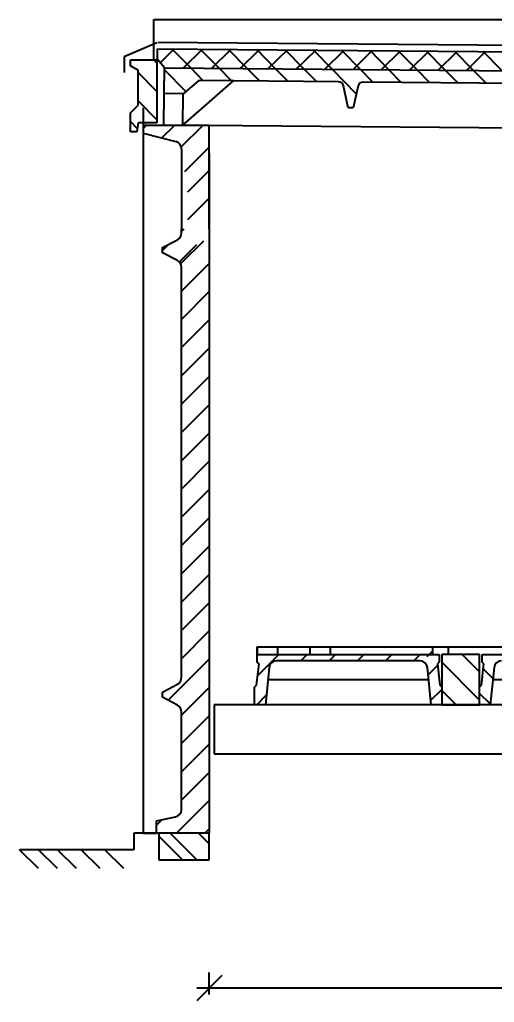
# Model space of a CAD drawing. Extents: x 16310088 to 16425637, y -218501 to -177893.
# Drawn here: x 16334879 to 16338645, y -217144 to -209342 of the extents above; entities that cross this region are included whole.
import ezdxf

# ---------------------------------------------------------------- set-up
doc = ezdxf.new("R2010")
doc.units = 0
doc.layers.get('0').update_dxf_attribs({"color": 250})
doc.layers.get('Defpoints').update_dxf_attribs({"color": 250})
for name, color, linetype in [('_Оформл_Размер', 7, 'Continuous'), ('_Оформл_Штриховка', 252, 'Continuous'), ('Кровля', 55, 'Continuous'), ('Отмостка', 253, 'Continuous'), ('Пол', 100, 'Continuous')]:
    doc.layers.add(name, color=color, linetype=linetype)
for name, color, linetype, lineweight in [('Балка', 21, 'Continuous', 40), ('Плита', 95, 'Continuous', 40), ('Размеры', 250, 'Continuous', 15), ('Стена', 252, 'Continuous', 40), ('Фундамент', 140, 'Continuous', 40)]:
    doc.layers.add(name, color=color, linetype=linetype, lineweight=lineweight)
doc.styles.add('GOST 2.304', font='CS_Gost2304.shx')
doc.dimstyles.new('SPDS$0', dxfattribs={"dimscale": 5, "dimtxt": 2.5, "dimasz": 2, "dimexe": 1.25, "dimexo": 0.625, "dimgap": 0.5, "dimtad": 1, "dimdec": 0, "dimrnd": 0.001, "dimtxsty": 'GOST 2.304', "dimblk": 'ARCHTICK', "dimcen": 2.5, "dimdle": 1, "dimadec": 8, "dimazin": 2, "dimtfac": 0.75, "dimtdec": 0, "dimtmove": 1, "dimatfit": 3, "dimfxl": 1, "dimtolj": 1, "dimarcsym": 0})

# ---------------------------------------------------------------- blocks, each defined once
blk = doc.blocks.new('_Oblique')
at = {"color": 0, "linetype": 'ByBlock', "lineweight": -2}
blk.add_line((-0.5, -0.5), (0.5, 0.5), dxfattribs=at)
blk = doc.blocks.new('*D77')
at = {"layer": 'Defpoints', "color": 0, "lineweight": -3, "ltscale": 100, "transparency": 16777216}
for p in [(16336383.3, -217032.2), (16342003.3, -217032.2), (16336383.3, -217144.1)]:
    blk.add_point(p, dxfattribs=at)
at = {"layer": 'Размеры', "color": 0, "lineweight": -2, "ltscale": 100, "transparency": 16777216}
for p, q in [((16336383.3, -217081.6), (16336383.3, -216907.2)), ((16342003.3, -216969.7), (16342003.3, -216907.2)), ((16342103.3, -217032.2), (16336283.3, -217032.2))]:
    blk.add_line(p, q, dxfattribs=at)
at = {"layer": 'Размеры', "color": 0, "lineweight": -2, "ltscale": 100, "transparency": 16777216, "xscale": 200, "yscale": 200, "zscale": 200, "rotation": 180}
blk.add_blockref('_Oblique', (16336383.3, -217032.2), dxfattribs=at)
at = {"layer": 'Размеры', "color": 0, "lineweight": -2, "ltscale": 100, "transparency": 16777216, "xscale": 200, "yscale": 200, "zscale": 200}
blk.add_blockref('_Oblique', (16342003.3, -217032.2), dxfattribs=at)
at = {"layer": 'Размеры', "color": 0, "ltscale": 100, "transparency": 16777216, "insert": (16339193.3, -216842.3), "char_height": 250, "attachment_point": 5, "style": 'GOST 2.304'}
blk.add_mtext('\\A1;5620', dxfattribs=at)

msp = doc.modelspace()

# ---------------------------------------------------------------- linework, layer by layer
at = {"color": 252, "lineweight": 25, "ltscale": 100}
for p, q in [((16335942.4, -209662), (16335942.4, -209342)), ((16335942.4, -209342), (16348038.3, -209342))]:
    msp.add_line(p, q, dxfattribs=at)
at = {"layer": '_Оформл_Размер', "color": 252, "lineweight": 25}
msp.add_line((16337183.3, -215172), (16339253.3, -215172), dxfattribs=at)
at = {"layer": '_Оформл_Штриховка', "color": 252, "lineweight": 25, "ltscale": 100}
for p, q in [((16335993.9, -209683.9), (16336105.1, -209574.6)), ((16336235.9, -209725.7), (16336087.2, -209574.4)), ((16336178.3, -209725.2), (16336329.6, -209576.5)), ((16336460.4, -209727.6), (16336311.7, -209576.4)), ((16336402.8, -209727.1), (16336554.1, -209578.4)), ((16336684.9, -209729.6), (16336536.2, -209578.3)), ((16336627.3, -209729.1), (16336778.6, -209580.4)), ((16336909.4, -209731.5), (16336760.7, -209580.2)), ((16336851.8, -209731), (16337003.1, -209582.3)), ((16337133.9, -209733.4), (16336985.2, -209582.2)), ((16337076.3, -209732.9), (16337227.6, -209584.2)), ((16337358.4, -209735.4), (16337209.7, -209584.1)), ((16337300.8, -209734.9), (16337452.1, -209586.2)), ((16337582.9, -209737.3), (16337434.2, -209586)), ((16337525.3, -209736.8), (16337676.6, -209588.1)), ((16337807.4, -209739.3), (16337658.7, -209588)), ((16337749.8, -209738.8), (16337901.1, -209590.1)), ((16338031.8, -209741.2), (16337883.1, -209589.9)), ((16337974.3, -209740.7), (16338125.6, -209592)), ((16338256.3, -209743.1), (16338107.6, -209591.8)), ((16338198.8, -209742.6), (16338350.1, -209593.9)), ((16338480.8, -209745.1), (16338332.1, -209593.8)), ((16338423.3, -209744.6), (16338574.6, -209595.9)), ((16338705.3, -209747), (16338556.6, -209595.7)), ((16335777.6, -209721.7), (16335758.3, -209702.3)), ((16335968.3, -209687.8), (16335942.4, -209662)), ((16335968.3, -209912.3), (16335818.3, -209762.3)), ((16336196.9, -209912.5), (16336027.1, -209739.7)), ((16336335, -209826.6), (16336235.9, -209725.7)), ((16336559.5, -209828.5), (16336460.4, -209727.6)), ((16336784, -209830.4), (16336684.9, -209729.6)), ((16337008.5, -209832.4), (16336909.4, -209731.5)), ((16337233, -209834.3), (16337133.9, -209733.4)), ((16337550, -209930.3), (16337358.4, -209735.4)), ((16337682, -209838.2), (16337582.9, -209737.3)), ((16337906.5, -209840.1), (16337807.4, -209739.3)), ((16338131, -209842), (16338031.8, -209741.2)), ((16338355.5, -209844), (16338256.3, -209743.1)), ((16338580, -209845.9), (16338480.8, -209745.1)), ((16335968.3, -210136.8), (16335818.3, -209986.8)), ((16335812.1, -210205.2), (16335758.3, -210151.3)), ((16335858.3, -210205.9), (16335882.2, -210182)), ((16336007.5, -210281.2), (16336106.7, -210182)), ((16336161, -210352.2), (16336331.2, -210182)), ((16336189.2, -210548.5), (16336359.4, -210378.3)), ((16336335.6, -210402.1), (16336383.3, -210354.5)), ((16336213.1, -210709.2), (16336383.3, -210539.1)), ((16336213.1, -210929), (16336383.3, -210758.8)), ((16336163.3, -211023.5), (16336184.6, -211002.1)), ((16336163.3, -211272.5), (16336338.7, -211097)), ((16336013.3, -211173.5), (16336059.3, -211127.4)), ((16336145.7, -211265.6), (16336283.3, -211128)), ((16336163.3, -211497), (16336383.3, -211277)), ((16336163.3, -211721.5), (16336383.3, -211501.5)), ((16336163.3, -211946), (16336383.3, -211726)), ((16336163.3, -212170.5), (16336383.3, -211950.5)), ((16336163.3, -212395), (16336383.3, -212175)), ((16336163.3, -212619.5), (16336383.3, -212399.5)), ((16336163.3, -212844), (16336383.3, -212624)), ((16336163.3, -213068.5), (16336383.3, -212848.5)), ((16336163.3, -213293), (16336383.3, -213073)), ((16336163.3, -213517.6), (16336383.3, -213297.6)), ((16336163.3, -213742.1), (16336383.3, -213522.1)), ((16336163.3, -213966.6), (16336383.3, -213746.6)), ((16336163.3, -214191.1), (16336383.3, -213971.1)), ((16336163.3, -214415.6), (16336383.3, -214195.6)), ((16336767.4, -214549.5), (16336934.9, -214382)), ((16337109.4, -214432), (16337159.4, -214382)), ((16337333.9, -214432), (16337383.9, -214382)), ((16337558.4, -214432), (16337608.4, -214382)), ((16337782.9, -214432), (16337832.9, -214382)), ((16338007.4, -214432), (16338057.4, -214382)), ((16338113.3, -214398.7), (16338158, -214354)), ((16338528.3, -214519.1), (16338391.2, -214382)), ((16336057.7, -214745.7), (16336383.3, -214420.1)), ((16338119.5, -214544.4), (16338194.7, -214469.2)), ((16338528.3, -214743.6), (16338228.3, -214443.6)), ((16338634.1, -214573.3), (16338558.5, -214497.7)), ((16336163.3, -214864.6), (16336383.3, -214644.6)), ((16336759.4, -214782), (16336835.9, -214705.5)), ((16338139.9, -214748.5), (16338228.3, -214660.1)), ((16338342.1, -214782), (16338228.3, -214668.1)), ((16338613.7, -214777.4), (16338528.3, -214692)), ((16336163.3, -215089.1), (16336383.3, -214869.1)), ((16336163.3, -215313.6), (16336383.3, -215093.6)), ((16336163.3, -215538.1), (16336383.3, -215318.1)), ((16336123.9, -215802), (16336383.3, -215542.6)), ((16335963.3, -215738.1), (16336008.4, -215693)), ((16336283.9, -216012), (16336073.9, -215802)), ((16336383.3, -215886.8), (16336298.4, -215802)), ((16336348.4, -215802), (16336383.3, -215767.1)), ((16336171.7, -216012), (16335983.3, -215823.6))]:
    msp.add_line(p, q, dxfattribs=at)
at = {"layer": '_Оформл_Штриховка', "color": 252, "linetype": 'Continuous', "lineweight": 25, "ltscale": 100, "extrusion": (0, 1, 0)}
msp.add_line((16335783.3, -215932), (16334878.5, -215932), dxfattribs=at)
at = {"layer": '_Оформл_Штриховка', "color": 252, "linetype": 'Continuous', "lineweight": 25, "ltscale": 100}
for points in [[(16335028.5, -216082), (16334878.5, -215932)], [(16335178.5, -216082), (16335028.5, -215932)]]:
    msp.add_lwpolyline(points, dxfattribs=at)
at = {"layer": '_Оформл_Штриховка', "color": 252, "linetype": 'Continuous', "lineweight": 25, "ltscale": 100, "extrusion": (-0.707107, -0.707107, 0), "elevation": -11398028.5}
msp.add_lwpolyline([(11703614.6, 0), (11703402.5, 0)], dxfattribs=at)
at = {"layer": '_Оформл_Штриховка', "color": 252, "linetype": 'Continuous', "lineweight": 25, "ltscale": 100, "extrusion": (0.707107, 0.707107, 0)}
for points, elevation in [([(-11703747.9, 0), (-11703535.8, 0)], 11398161.8), ([(-11703880.8, 0), (-11703668.7, 0)], 11398294.7)]:
    msp.add_lwpolyline(points, dxfattribs=dict(at, elevation=elevation))
at = {"layer": 'Балка', "color": 252, "lineweight": 25, "ltscale": 100}
for p, q in [((16336763.3, -214382), (16336763.3, -214322)), ((16336763.3, -214322), (16336923.3, -214322)), ((16336923.3, -214322), (16336923.3, -214382)), ((16337183.3, -214382), (16337183.3, -214322)), ((16337183.3, -214322), (16337343.3, -214322)), ((16337343.3, -214322), (16337343.3, -214382)), ((16338158.3, -214382), (16338158.3, -214322)), ((16338158.3, -214322), (16338278.3, -214322)), ((16338278.3, -214322), (16338278.3, -214382)), ((16338528.3, -214382), (16338228.3, -214382)), ((16338228.3, -214382), (16338228.3, -214782)), ((16338528.3, -214782), (16338528.3, -214382)), ((16341903.3, -214782), (16336423.3, -214782)), ((16336423.3, -214782), (16336423.3, -215172)), ((16338228.3, -214782), (16338528.3, -214782)), ((16336423.3, -215172), (16341903.3, -215172))]:
    msp.add_line(p, q, dxfattribs=at)
at = {"layer": 'Кровля', "color": 252, "lineweight": 25, "ltscale": 100}
for p, q in [((16335968.3, -209527), (16335708.3, -209638.2)), ((16348043.5, -209627.5), (16335973.9, -209523.4)), ((16335708.3, -209638.2), (16335708.3, -209762)), ((16335972.7, -209658.4), (16335973.5, -209573.4)), ((16335973.5, -209573.4), (16348043, -209677.5)), ((16336027.2, -209723.9), (16335972.7, -209658.4))]:
    msp.add_line(p, q, dxfattribs=at)
at = {"layer": 'Отмостка', "color": 252, "lineweight": 25, "ltscale": 100}
for p, q in [((16335963.3, -215802), (16335783.3, -215802)), ((16335783.3, -215802), (16335783.3, -215932))]:
    msp.add_line(p, q, dxfattribs=at)
at = {"layer": 'Плита', "color": 252, "lineweight": 25, "ltscale": 100}
for p, q in [((16336025.4, -209928.9), (16336027.2, -209723.9)), ((16336027.2, -209723.9), (16347986.7, -209827)), ((16336173.3, -210180.2), (16336576.3, -209828.6)), ((16336301.3, -209826.3), (16336175.4, -209930.2)), ((16337409.1, -209835.8), (16336301.3, -209826.3)), ((16337484.5, -210041.5), (16337447.9, -209867.6)), ((16337564.1, -209868.6), (16337524.5, -210041.8)), ((16338934.7, -209849), (16337603.4, -209837.5)), ((16336023.3, -210178.9), (16336025.4, -209928.9)), ((16336175.4, -209930.2), (16336025.4, -209928.9)), ((16336173.3, -210180.2), (16336175.4, -209930.2)), ((16337524.5, -210041.8), (16337484.5, -210041.5)), ((16341953, -210230), (16336023.3, -210178.9)), ((16336763.3, -214382), (16338208.3, -214382)), ((16336763.3, -214442), (16336763.3, -214382)), ((16338208.3, -214382), (16338208.3, -214442)), ((16338548.3, -214382), (16339993.3, -214382)), ((16338548.3, -214442), (16338548.3, -214382)), ((16336758.3, -214627), (16336778.3, -214457)), ((16336778.3, -214457), (16336763.3, -214442)), ((16338054, -214432), (16336917.6, -214432)), ((16338208.3, -214442), (16338193.3, -214457)), ((16338193.3, -214457), (16338213.3, -214627)), ((16338543.3, -214627), (16338563.3, -214457)), ((16338563.3, -214457), (16338548.3, -214442)), ((16336857.8, -214486), (16336828.3, -214782)), ((16338143.3, -214782), (16338113.7, -214486)), ((16338642.8, -214486), (16338613.3, -214782)), ((16336743.3, -214642), (16336758.3, -214627)), ((16336848.3, -214582), (16338123.3, -214582)), ((16338213.3, -214627), (16338228.3, -214642)), ((16338528.3, -214642), (16338543.3, -214627)), ((16338633.3, -214582), (16339908.3, -214582)), ((16336743.3, -214782), (16336743.3, -214642)), ((16338228.3, -214642), (16338228.3, -214782)), ((16338528.3, -214782), (16338528.3, -214642)), ((16336828.3, -214782), (16336743.3, -214782)), ((16338228.3, -214782), (16338143.3, -214782)), ((16338613.3, -214782), (16338528.3, -214782))]:
    msp.add_line(p, q, dxfattribs=at)
for centre, radius, start, end in [((16337408.8, -209875.8), 40, 11.88682, 89.50606), ((16337603.1, -209877.5), 40, 89.50606, 167.12531), ((16336917.6, -214492), 60, 90, 174.28941), ((16338054, -214492), 60, 5.71059, 90), ((16338702.6, -214492), 60, 90, 174.28941)]:
    msp.add_arc(centre, radius, start, end, dxfattribs=at)
at = {"layer": 'Пол', "color": 252, "lineweight": 25, "ltscale": 100}
for q in [(16341483.3, -214322), (16336763.3, -214382)]:
    msp.add_line((16336763.3, -214322), q, dxfattribs=at)
at = {"layer": 'Стена', "color": 252, "lineweight": 25, "ltscale": 100}
for p, q in [((16335758.3, -209712), (16335758.3, -209662)), ((16335758.3, -209662), (16335968.3, -209662)), ((16335818.3, -209742), (16335758.3, -209712)), ((16335968.3, -209662), (16335968.3, -210162)), ((16335818.3, -210022), (16335818.3, -209742)), ((16335758.3, -210082), (16335818.3, -210022)), ((16335758.3, -210232), (16335758.3, -210082)), ((16335858.3, -210042), (16335858.3, -215802)), ((16335818.3, -210162), (16335808.3, -210232)), ((16335968.3, -210162), (16335818.3, -210162)), ((16335858.3, -210182), (16335858.3, -210242)), ((16336383.3, -210182), (16335858.3, -210182)), ((16336383.3, -210402.1), (16336383.3, -210182)), ((16335808.3, -210232), (16335758.3, -210232)), ((16335858.3, -210242), (16336118.5, -210310.2)), ((16336383.3, -211002.1), (16336383.3, -210202.1)), ((16336163.3, -210368.3), (16336163.3, -211002.1)), ((16336383.3, -210402.1), (16336383.3, -215802)), ((16336163.3, -211036), (16336163.3, -211002.1)), ((16336013.3, -211152), (16336131.5, -211088.9)), ((16336013.3, -211192), (16336013.3, -211152)), ((16336131.5, -211255.1), (16336013.3, -211192)), ((16336163.3, -214566), (16336163.3, -211308)), ((16336013.3, -214682), (16336131.5, -214618.9)), ((16336013.3, -214722), (16336013.3, -214682)), ((16336131.5, -214785.1), (16336013.3, -214722)), ((16336163.3, -215612.8), (16336163.3, -214838)), ((16335963.3, -215702), (16336115, -215671.6)), ((16335963.3, -215802), (16335963.3, -215702)), ((16335858.3, -215802), (16335963.3, -215802)), ((16336383.3, -215802), (16335963.3, -215802)), ((16336383.3, -215802), (16335983.3, -215802)), ((16335983.3, -215802), (16335983.3, -216012)), ((16336383.3, -216012), (16336383.3, -215802)), ((16335983.3, -216012), (16336383.3, -216012)), ((16335983.3, -216012), (16336383.3, -216012))]:
    msp.add_line(p, q, dxfattribs=at)
for centre, start, end in [((16336103.3, -210368.3), 0, 75.30268), ((16336103.3, -211036), 298.07249, 0), ((16336103.3, -211308), 0, 61.92751), ((16336103.3, -214566), 298.07249, 0), ((16336103.3, -214838), 0, 61.92751), ((16336103.3, -215612.8), 281.30993, 0)]:
    msp.add_arc(centre, 60, start, end, dxfattribs=at)
at = {"layer": 'Фундамент', "color": 252, "lineweight": 25, "ltscale": 100}
msp.add_line((16336383.3, -215802), (16335783.3, -215802), dxfattribs=at)

# ---------------------------------------------------------------- dimensions: what is measured, and where the dimension line sits
at = {"layer": 'Размеры', "color": 7, "ltscale": 100}
dim = msp.add_linear_dim(base=(16336383.3, -217032.2), p1=(16342003.3, -217032.2), p2=(16336383.3, -217144.1), dimstyle='SPDS$0', override={"dimscale": 100, "dimblk1": 'Oblique', "dimblk2": 'Oblique', "dimsah": 1}, dxfattribs=at)
dim.commit()
dim.dimension.update_dxf_attribs({"geometry": '*D77', "text_midpoint": (16339193.3, -216842.3)})

doc.saveas('drawing.dxf')
